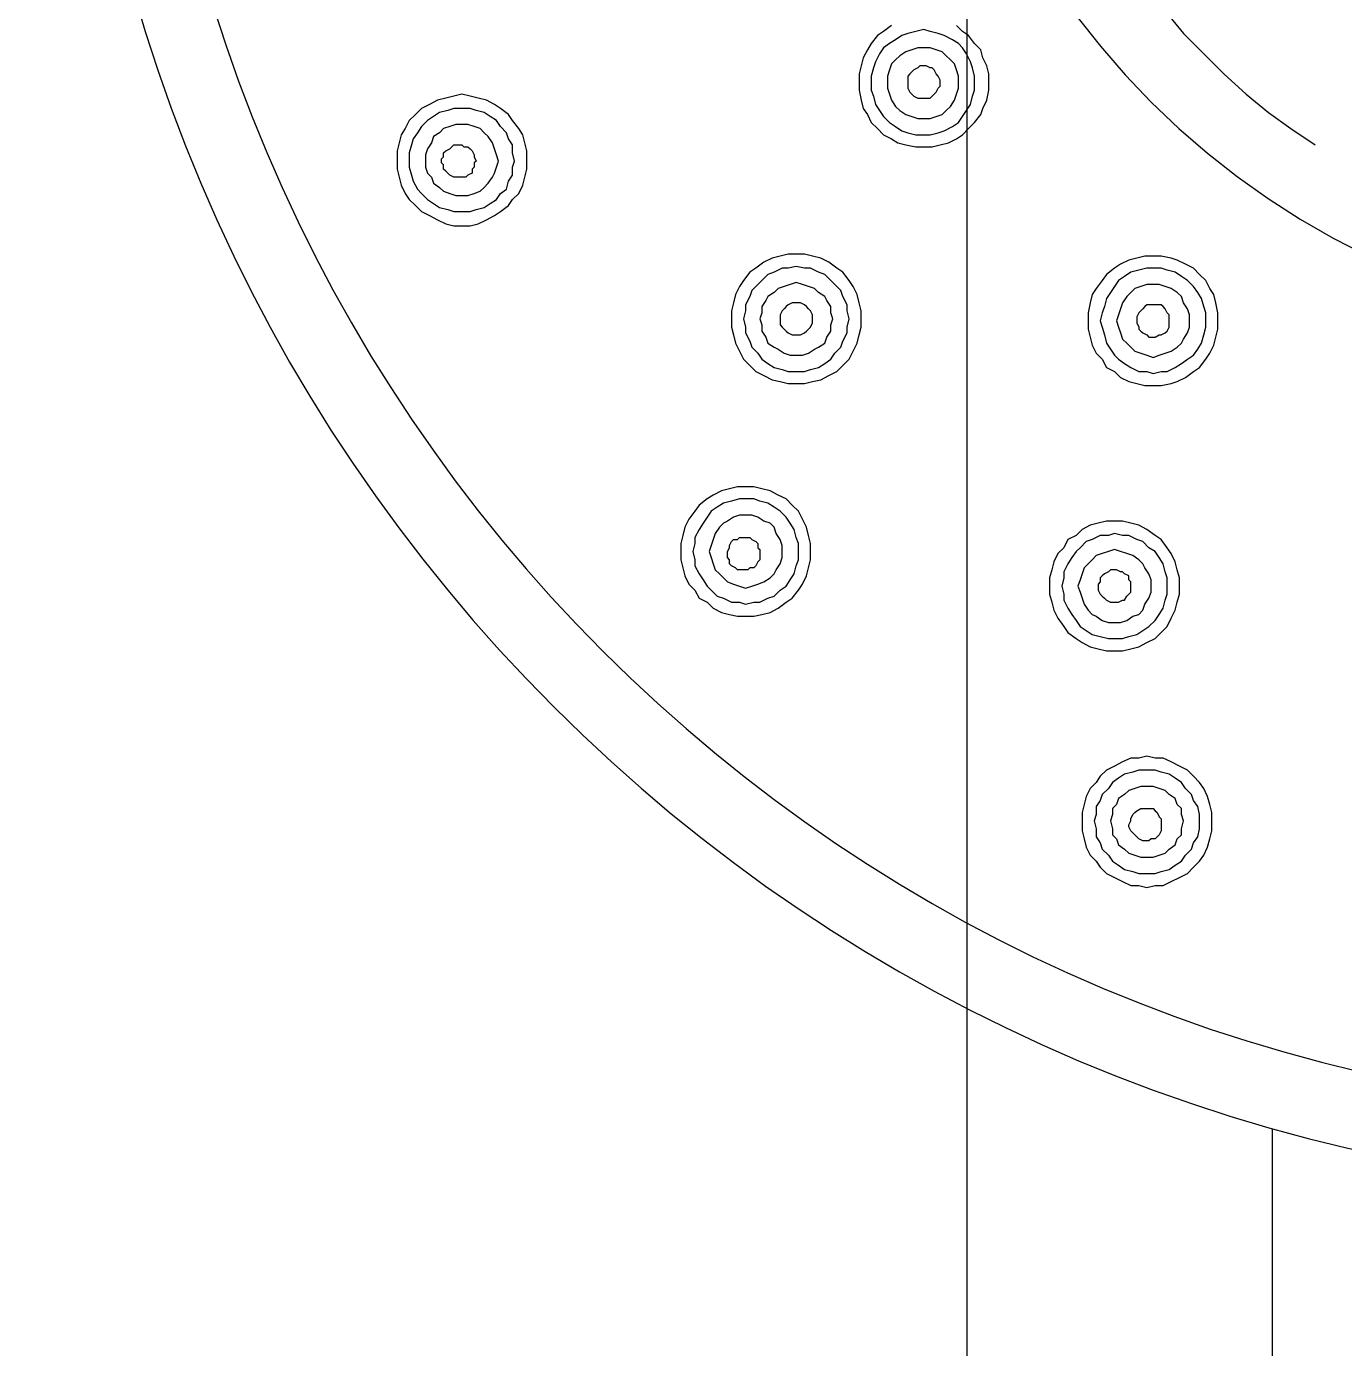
# Model space of a CAD drawing. Extents: x 468514 to 728049, y -74127 to 69080.
# Drawn here: x 614867.55 to 614902.35, y -36143.14 to -36108.23 of the extents above; entities that cross this region are included whole.
import ezdxf

# ---------------------------------------------------------------- set-up
doc = ezdxf.new("R2010")
doc.units = 0
doc.header["$LTSCALE"] = 500
doc.header["$MEASUREMENT"] = 0
doc.linetypes.add('HIDDEN2', pattern=[0.1875, 0.125, -0.0625])
for name, color, linetype in [('E 立面填充', 250, 'Continuous'), ('E 立面标注尺寸', 9, 'Continuous'), ('L-立面家具、洁具', 153, 'Continuous')]:
    doc.layers.add(name, color=color, linetype=linetype)
doc.styles.add('PDC DIM', font='PMingLiU-ExtB.ttf', dxfattribs={"width": 0.85})
doc.dimstyles.new('PDC-A2', dxfattribs={"dimscale": 0, "dimtxt": 2.5, "dimasz": 1, "dimexe": 1, "dimexo": 1, "dimgap": 0.7, "dimtad": 1, "dimdec": 0, "dimtxsty": 'PDC DIM', "dimblk": 'ARCHTICK', "dimcen": 1, "dimdle": 1, "dimclrd": 8, "dimclre": 8, "dimclrt": 9, "dimadec": 0, "dimazin": 0, "dimtfac": 1, "dimtdec": 0, "dimtix": 1, "dimtmove": 2, "dimatfit": 3, "dimldrblk": 'PDC A2 T R', "dimfxl": 10, "dimfxlon": 1, "dimarcsym": 0})

# ---------------------------------------------------------------- blocks, each defined once
blk = doc.blocks.new('A$C2F8A30B2')
at = {"linetype": 'HIDDEN2', "lineweight": -2, "ltscale": 20}
for p, q in [((100.059, 816.455), (99.577, 815.868)), ((105.411, 815.918), (105.571, 816.081)), ((107.283, 816.081), (107.498, 815.918)), ((99.577, 815.868), (99.04, 815.331)), ((105.091, 815.6), (105.249, 815.815)), ((105.249, 815.815), (105.411, 815.918)), ((105.516, 815.6), (105.678, 815.703)), ((105.678, 815.703), (105.893, 815.815)), ((105.893, 815.815), (106.051, 815.868)), ((106.051, 815.868), (106.266, 815.918)), ((106.266, 815.918), (106.428, 815.973)), ((106.428, 815.973), (106.643, 815.918)), ((106.643, 815.918), (106.858, 815.868)), ((106.858, 815.868), (107.016, 815.815)), ((107.016, 815.815), (107.176, 815.703)), ((107.176, 815.703), (107.336, 815.6)), ((107.498, 815.918), (107.656, 815.815)), ((107.656, 815.815), (107.818, 815.6)), ((99.04, 815.331), (98.507, 814.8)), ((104.876, 815.226), (104.928, 815.438)), ((104.928, 815.438), (105.091, 815.6)), ((105.196, 815.118), (105.303, 815.331)), ((105.303, 815.331), (105.411, 815.493)), ((105.411, 815.493), (105.516, 815.6)), ((105.841, 815.28), (105.944, 815.386)), ((105.944, 815.386), (106.108, 815.438)), ((106.108, 815.438), (106.266, 815.493)), ((106.266, 815.493), (106.428, 815.493)), ((106.428, 815.493), (106.588, 815.493)), ((106.588, 815.493), (106.746, 815.438)), ((106.746, 815.438), (106.906, 815.386)), ((106.906, 815.386), (107.068, 815.28)), ((107.336, 815.6), (107.498, 815.493)), ((107.498, 815.493), (107.605, 815.331)), ((107.605, 815.331), (107.711, 815.118)), ((107.818, 815.6), (107.923, 815.438)), ((107.923, 815.438), (108.033, 815.226)), ((104.714, 814.8), (104.768, 815.013)), ((104.768, 815.013), (104.876, 815.226)), ((105.091, 814.743), (105.143, 814.958)), ((105.143, 814.958), (105.196, 815.118)), ((105.571, 814.905), (105.626, 815.065)), ((105.626, 815.065), (105.731, 815.173)), ((105.731, 815.173), (105.841, 815.28)), ((106.158, 814.905), (106.213, 814.958)), ((106.213, 814.958), (106.266, 814.958)), ((106.266, 814.958), (106.373, 815.013)), ((106.373, 815.013), (106.428, 815.013)), ((106.428, 815.013), (106.533, 815.013)), ((106.533, 815.013), (106.588, 814.958)), ((106.588, 814.958), (106.693, 814.905)), ((107.068, 815.28), (107.176, 815.173)), ((107.176, 815.173), (107.283, 815.065)), ((107.283, 815.065), (107.336, 814.905)), ((107.711, 815.118), (107.765, 814.958)), ((107.765, 814.958), (107.818, 814.743)), ((108.033, 815.226), (108.086, 815.013)), ((108.086, 815.013), (108.138, 814.8)), ((98.507, 814.8), (97.917, 814.263)), ((104.714, 814.583), (104.714, 814.8)), ((105.091, 814.583), (105.091, 814.743)), ((105.516, 814.743), (105.571, 814.905)), ((105.516, 814.583), (105.516, 814.743)), ((105.998, 814.636), (106.051, 814.743)), ((105.998, 814.583), (105.998, 814.636)), ((106.051, 814.743), (106.108, 814.8)), ((106.108, 814.8), (106.158, 814.905)), ((106.693, 814.905), (106.746, 814.855)), ((106.746, 814.855), (106.803, 814.8)), ((106.803, 814.8), (106.858, 814.743)), ((106.858, 814.743), (106.858, 814.636)), ((106.858, 814.636), (106.858, 814.583)), ((107.336, 814.905), (107.393, 814.743)), ((107.393, 814.743), (107.393, 814.583)), ((107.818, 814.743), (107.818, 814.583)), ((108.138, 814.8), (108.138, 814.583)), ((97.917, 814.263), (97.327, 813.783)), ((104.714, 814.37), (104.714, 814.583)), ((104.714, 814.583), (104.714, 814.583)), ((104.768, 814.105), (104.714, 814.37)), ((105.091, 814.37), (105.091, 814.583)), ((105.091, 814.583), (105.091, 814.583)), ((105.143, 814.21), (105.091, 814.37)), ((105.516, 814.425), (105.516, 814.583)), ((105.516, 814.583), (105.516, 814.583)), ((105.571, 814.263), (105.516, 814.425)), ((105.626, 814.105), (105.571, 814.263)), ((105.998, 814.478), (105.998, 814.583)), ((106.051, 814.425), (105.998, 814.478)), ((106.108, 814.316), (106.051, 814.425)), ((106.158, 814.263), (106.108, 814.316)), ((106.213, 814.21), (106.158, 814.263)), ((106.746, 814.263), (106.693, 814.21)), ((106.803, 814.316), (106.746, 814.263)), ((106.858, 814.425), (106.803, 814.316)), ((106.858, 814.583), (106.858, 814.478)), ((106.858, 814.478), (106.858, 814.425)), ((107.336, 814.263), (107.283, 814.105)), ((107.393, 814.425), (107.336, 814.263)), ((107.393, 814.583), (107.393, 814.425)), ((107.818, 814.37), (107.765, 814.21)), ((107.818, 814.583), (107.818, 814.37)), ((108.138, 814.37), (108.086, 814.105)), ((108.138, 814.583), (108.138, 814.37)), ((118.414, 814.21), (118.629, 814.263)), ((118.629, 814.263), (118.844, 814.21)), ((104.876, 813.89), (104.768, 814.105)), ((105.196, 813.996), (105.143, 814.21)), ((105.303, 813.838), (105.196, 813.996)), ((105.731, 813.941), (105.626, 814.105)), ((105.841, 813.838), (105.731, 813.941)), ((106.266, 814.158), (106.213, 814.21)), ((106.373, 814.158), (106.266, 814.158)), ((106.428, 814.158), (106.373, 814.158)), ((106.533, 814.158), (106.428, 814.158)), ((106.588, 814.158), (106.533, 814.158)), ((106.693, 814.21), (106.588, 814.158)), ((107.176, 813.941), (107.068, 813.838)), ((107.283, 814.105), (107.176, 813.941)), ((107.711, 813.996), (107.605, 813.838)), ((107.765, 814.21), (107.711, 813.996)), ((108.086, 814.105), (108.033, 813.89)), ((117.61, 813.89), (117.772, 813.996)), ((117.772, 813.996), (117.984, 814.105)), ((117.984, 814.105), (118.199, 814.158)), ((118.199, 814.158), (118.414, 814.21)), ((118.844, 814.21), (119.057, 814.158)), ((119.057, 814.158), (119.271, 814.105)), ((119.271, 814.105), (119.484, 813.996)), ((119.484, 813.996), (119.699, 813.89)), ((97.327, 813.783), (96.74, 813.355)), ((104.928, 813.728), (104.876, 813.89)), ((105.091, 813.513), (104.928, 813.728)), ((105.411, 813.675), (105.303, 813.838)), ((105.516, 813.513), (105.411, 813.675)), ((105.944, 813.728), (105.841, 813.838)), ((106.108, 813.675), (105.944, 813.728)), ((106.266, 813.623), (106.108, 813.675)), ((106.428, 813.623), (106.266, 813.623)), ((106.588, 813.623), (106.428, 813.623)), ((106.746, 813.675), (106.588, 813.623)), ((106.906, 813.728), (106.746, 813.675)), ((107.068, 813.838), (106.906, 813.728)), ((107.498, 813.675), (107.336, 813.513)), ((107.605, 813.838), (107.498, 813.675)), ((107.923, 813.728), (107.818, 813.513)), ((108.033, 813.89), (107.923, 813.728)), ((117.129, 813.355), (117.292, 813.568)), ((117.292, 813.568), (117.399, 813.728)), ((117.399, 813.728), (117.61, 813.89)), ((117.61, 813.408), (117.719, 813.568)), ((117.719, 813.568), (117.879, 813.675)), ((117.879, 813.675), (118.039, 813.783)), ((118.039, 813.783), (118.256, 813.838)), ((118.256, 813.838), (118.414, 813.89)), ((118.414, 813.89), (118.629, 813.89)), ((118.629, 813.89), (118.844, 813.89)), ((118.844, 813.89), (119.002, 813.838)), ((119.002, 813.838), (119.217, 813.783)), ((119.217, 813.783), (119.379, 813.675)), ((119.379, 813.675), (119.537, 813.568)), ((119.537, 813.568), (119.699, 813.408)), ((119.699, 813.89), (119.859, 813.728)), ((119.859, 813.728), (120.019, 813.568)), ((120.019, 813.568), (120.129, 813.355)), ((96.74, 813.355), (96.097, 812.926)), ((105.249, 813.355), (105.091, 813.513)), ((105.411, 813.193), (105.249, 813.355)), ((105.678, 813.408), (105.516, 813.513)), ((105.893, 813.301), (105.678, 813.408)), ((106.051, 813.248), (105.893, 813.301)), ((106.266, 813.193), (106.051, 813.248)), ((106.858, 813.248), (106.643, 813.193)), ((107.016, 813.301), (106.858, 813.248)), ((107.176, 813.408), (107.016, 813.301)), ((107.336, 813.513), (107.176, 813.408)), ((107.656, 813.355), (107.498, 813.193)), ((107.818, 813.513), (107.656, 813.355)), ((117.022, 813.193), (117.129, 813.355)), ((117.399, 813.088), (117.452, 813.248)), ((117.452, 813.248), (117.61, 813.408)), ((117.934, 813.145), (118.039, 813.248)), ((118.039, 813.248), (118.149, 813.355)), ((118.149, 813.355), (118.307, 813.408)), ((118.307, 813.408), (118.469, 813.465)), ((118.469, 813.465), (118.629, 813.465)), ((118.629, 813.465), (118.789, 813.465)), ((118.789, 813.465), (118.949, 813.408)), ((118.949, 813.408), (119.111, 813.355)), ((119.111, 813.355), (119.217, 813.248)), ((119.217, 813.248), (119.379, 813.145)), ((119.699, 813.408), (119.806, 813.248)), ((119.806, 813.248), (119.914, 813.088)), ((120.129, 813.355), (120.234, 813.193)), ((105.571, 813.088), (105.411, 813.193)), ((105.784, 812.98), (105.571, 813.088)), ((105.998, 812.926), (105.784, 812.98)), ((106.213, 812.875), (105.998, 812.926)), ((106.428, 812.875), (106.213, 812.875)), ((106.428, 813.193), (106.266, 813.193)), ((106.643, 813.193), (106.428, 813.193)), ((106.643, 812.875), (106.428, 812.875)), ((106.906, 812.926), (106.643, 812.875)), ((107.121, 812.98), (106.906, 812.926)), ((107.283, 813.088), (107.121, 812.98)), ((107.498, 813.193), (107.283, 813.088)), ((116.917, 812.768), (116.969, 812.98)), ((116.969, 812.98), (117.022, 813.193)), ((117.292, 812.926), (117.399, 813.088)), ((117.292, 812.715), (117.292, 812.926)), ((117.772, 812.818), (117.824, 812.98)), ((117.824, 812.98), (117.934, 813.145)), ((118.469, 812.875), (118.414, 812.818)), ((118.574, 812.875), (118.469, 812.875)), ((118.629, 812.926), (118.574, 812.875)), ((118.734, 812.926), (118.629, 812.926)), ((118.844, 812.926), (118.734, 812.926)), ((118.896, 812.875), (118.844, 812.926)), ((118.949, 812.818), (118.896, 812.875)), ((119.379, 813.145), (119.431, 812.98)), ((119.431, 812.98), (119.537, 812.818)), ((119.914, 813.088), (119.964, 812.926)), ((119.964, 812.926), (120.019, 812.715)), ((120.234, 813.193), (120.289, 812.98)), ((120.289, 812.98), (120.341, 812.768)), ((116.917, 812.5), (116.917, 812.768)), ((117.237, 812.5), (117.292, 812.715)), ((117.667, 812.5), (117.719, 812.66)), ((117.719, 812.66), (117.772, 812.818)), ((118.307, 812.606), (118.256, 812.5)), ((118.362, 812.768), (118.307, 812.66)), ((118.307, 812.66), (118.307, 812.606)), ((118.414, 812.818), (118.362, 812.768)), ((119.057, 812.768), (118.949, 812.818)), ((119.111, 812.715), (119.057, 812.768)), ((119.111, 812.606), (119.111, 812.715)), ((119.164, 812.553), (119.111, 812.606)), ((119.164, 812.448), (119.164, 812.553)), ((119.537, 812.818), (119.592, 812.66)), ((119.592, 812.66), (119.592, 812.5)), ((120.019, 812.715), (120.019, 812.5)), ((120.341, 812.768), (120.341, 812.5)), ((116.917, 812.285), (116.917, 812.5)), ((116.917, 812.5), (116.917, 812.5)), ((116.969, 812.073), (116.917, 812.285)), ((117.292, 812.338), (117.237, 812.5)), ((117.237, 812.5), (117.237, 812.5)), ((117.292, 812.125), (117.292, 812.338)), ((117.719, 812.338), (117.667, 812.5)), ((117.667, 812.5), (117.667, 812.5)), ((117.772, 812.18), (117.719, 812.338)), ((117.824, 812.073), (117.772, 812.18)), ((118.256, 812.5), (118.307, 812.448)), ((118.307, 812.448), (118.307, 812.338)), ((118.307, 812.338), (118.362, 812.285)), ((118.362, 812.285), (118.362, 812.18)), ((118.362, 812.18), (118.469, 812.125)), ((118.949, 812.125), (119.002, 812.18)), ((119.002, 812.18), (119.057, 812.231)), ((119.057, 812.231), (119.111, 812.285)), ((119.111, 812.395), (119.164, 812.448)), ((119.111, 812.285), (119.111, 812.395)), ((119.537, 812.18), (119.431, 812.073)), ((119.592, 812.338), (119.537, 812.18)), ((119.592, 812.5), (119.592, 812.338)), ((120.019, 812.338), (119.964, 812.125)), ((120.019, 812.5), (120.019, 812.338)), ((120.341, 812.285), (120.289, 812.073)), ((120.341, 812.5), (120.341, 812.285)), ((117.022, 811.858), (116.969, 812.073)), ((117.129, 811.643), (117.022, 811.858)), ((117.399, 811.965), (117.292, 812.125)), ((117.452, 811.755), (117.399, 811.965)), ((117.934, 811.913), (117.824, 812.073)), ((118.039, 811.803), (117.934, 811.913)), ((118.469, 812.125), (118.522, 812.073)), ((118.522, 812.073), (118.574, 812.073)), ((118.574, 812.073), (118.684, 812.073)), ((118.684, 812.073), (118.789, 812.073)), ((118.789, 812.073), (118.844, 812.073)), ((118.844, 812.073), (118.949, 812.125)), ((119.379, 811.913), (119.217, 811.803)), ((119.431, 812.073), (119.379, 811.913)), ((119.914, 811.965), (119.806, 811.755)), ((119.964, 812.125), (119.914, 811.965)), ((120.234, 811.858), (120.129, 811.643)), ((120.289, 812.073), (120.234, 811.858)), ((117.292, 811.485), (117.129, 811.643)), ((117.399, 811.325), (117.292, 811.485)), ((117.61, 811.643), (117.452, 811.755)), ((117.719, 811.485), (117.61, 811.643)), ((117.879, 811.378), (117.719, 811.485)), ((118.149, 811.7), (118.039, 811.803)), ((118.307, 811.643), (118.149, 811.7)), ((118.469, 811.59), (118.307, 811.643)), ((118.629, 811.59), (118.469, 811.59)), ((118.789, 811.59), (118.629, 811.59)), ((118.949, 811.643), (118.789, 811.59)), ((119.111, 811.7), (118.949, 811.643)), ((119.217, 811.803), (119.111, 811.7)), ((119.537, 811.485), (119.379, 811.378)), ((119.699, 811.643), (119.537, 811.485)), ((119.806, 811.755), (119.699, 811.643)), ((120.019, 811.485), (119.859, 811.325)), ((120.129, 811.643), (120.019, 811.485)), ((117.61, 811.163), (117.399, 811.325)), ((117.772, 811.058), (117.61, 811.163)), ((118.039, 811.27), (117.879, 811.378)), ((118.256, 811.216), (118.039, 811.27)), ((118.414, 811.163), (118.256, 811.216)), ((118.629, 811.163), (118.414, 811.163)), ((118.844, 811.163), (118.629, 811.163)), ((119.002, 811.216), (118.844, 811.163)), ((119.217, 811.27), (119.002, 811.216)), ((119.379, 811.378), (119.217, 811.27)), ((119.699, 811.163), (119.484, 811.058)), ((119.859, 811.325), (119.699, 811.163)), ((117.984, 810.948), (117.772, 811.058)), ((118.199, 810.843), (117.984, 810.948)), ((118.414, 810.79), (118.199, 810.843)), ((118.629, 810.79), (118.414, 810.79)), ((118.844, 810.79), (118.629, 810.79)), ((119.057, 810.843), (118.844, 810.79)), ((119.271, 810.948), (119.057, 810.843)), ((119.484, 811.058), (119.271, 810.948)), ((99.311, 809.668), (99.524, 809.775)), ((99.524, 809.775), (99.739, 809.878)), ((99.739, 809.878), (99.899, 809.933)), ((99.899, 809.933), (100.164, 809.988)), ((100.164, 809.988), (100.379, 809.988)), ((100.379, 809.988), (100.594, 809.988)), ((100.594, 809.988), (100.809, 809.933)), ((100.809, 809.933), (101.022, 809.878)), ((101.022, 809.878), (101.236, 809.775)), ((101.236, 809.775), (101.396, 809.668)), ((108.73, 809.668), (108.941, 809.826)), ((108.941, 809.826), (109.155, 809.933)), ((109.155, 809.933), (109.37, 809.988)), ((109.37, 809.988), (109.585, 810.043)), ((109.585, 810.043), (109.8, 810.043)), ((109.8, 810.043), (110.013, 810.043)), ((110.013, 810.043), (110.228, 809.988)), ((110.228, 809.988), (110.44, 809.933)), ((110.44, 809.933), (110.655, 809.826)), ((110.655, 809.826), (110.868, 809.668)), ((98.985, 809.348), (99.149, 809.505)), ((99.149, 809.505), (99.311, 809.668)), ((99.469, 809.348), (99.629, 809.453)), ((99.629, 809.453), (99.792, 809.56)), ((99.792, 809.56), (100.002, 809.615)), ((100.002, 809.615), (100.164, 809.668)), ((100.164, 809.668), (100.379, 809.668)), ((100.379, 809.668), (100.539, 809.668)), ((100.539, 809.668), (100.754, 809.615)), ((100.754, 809.615), (100.967, 809.56)), ((100.967, 809.56), (101.129, 809.453)), ((101.129, 809.453), (101.289, 809.348)), ((101.396, 809.668), (101.611, 809.505)), ((101.611, 809.505), (101.719, 809.348)), ((108.406, 809.348), (108.568, 809.56)), ((108.568, 809.56), (108.73, 809.668)), ((108.888, 809.348), (109.05, 809.505)), ((109.05, 809.505), (109.21, 809.56)), ((109.21, 809.56), (109.423, 809.668)), ((109.423, 809.668), (109.585, 809.668)), ((109.585, 809.668), (109.8, 809.718)), ((109.8, 809.718), (110.013, 809.668)), ((110.013, 809.668), (110.175, 809.668)), ((110.175, 809.668), (110.388, 809.56)), ((110.388, 809.56), (110.548, 809.505)), ((110.548, 809.505), (110.708, 809.348)), ((110.868, 809.668), (111.028, 809.56)), ((111.028, 809.56), (111.19, 809.348)), ((98.774, 808.973), (98.882, 809.131)), ((98.882, 809.131), (98.985, 809.348)), ((99.097, 808.865), (99.2, 809.027)), ((99.2, 809.027), (99.311, 809.185)), ((99.311, 809.185), (99.469, 809.348)), ((99.629, 808.918), (99.739, 809.027)), ((99.739, 809.027), (99.899, 809.131)), ((99.899, 809.131), (100.059, 809.185)), ((100.059, 809.185), (100.217, 809.238)), ((100.217, 809.238), (100.379, 809.238)), ((100.379, 809.238), (100.539, 809.238)), ((100.539, 809.238), (100.699, 809.185)), ((100.699, 809.185), (100.864, 809.131)), ((100.864, 809.131), (100.967, 809.027)), ((100.967, 809.027), (101.074, 808.918)), ((101.289, 809.348), (101.396, 809.185)), ((101.396, 809.185), (101.504, 809.027)), ((101.504, 809.027), (101.611, 808.865)), ((101.719, 809.348), (101.877, 809.131)), ((101.877, 809.131), (101.986, 808.973)), ((108.191, 808.973), (108.3, 809.185)), ((108.3, 809.185), (108.406, 809.348)), ((108.568, 808.918), (108.621, 809.08)), ((108.621, 809.08), (108.783, 809.238)), ((108.783, 809.238), (108.888, 809.348)), ((109.05, 808.918), (109.21, 809.027)), ((109.21, 809.027), (109.316, 809.131)), ((109.316, 809.131), (109.478, 809.185)), ((109.478, 809.185), (109.638, 809.238)), ((109.638, 809.238), (109.8, 809.295)), ((109.8, 809.295), (109.96, 809.238)), ((109.96, 809.238), (110.118, 809.185)), ((110.118, 809.185), (110.278, 809.131)), ((110.278, 809.131), (110.388, 809.027)), ((110.388, 809.027), (110.548, 808.918)), ((110.708, 809.348), (110.813, 809.238)), ((110.813, 809.238), (110.977, 809.08)), ((110.977, 809.08), (111.028, 808.918)), ((111.19, 809.348), (111.295, 809.185)), ((111.295, 809.185), (111.403, 808.973)), ((98.667, 808.49), (98.722, 808.758)), ((98.722, 808.758), (98.774, 808.973)), ((99.04, 808.655), (99.097, 808.865)), ((99.469, 808.6), (99.577, 808.758)), ((99.577, 808.758), (99.629, 808.918)), ((100.114, 808.655), (100.164, 808.703)), ((100.164, 808.703), (100.274, 808.703)), ((100.274, 808.703), (100.327, 808.703)), ((100.327, 808.703), (100.432, 808.703)), ((100.432, 808.703), (100.539, 808.703)), ((100.539, 808.703), (100.594, 808.655)), ((101.074, 808.918), (101.182, 808.758)), ((101.182, 808.758), (101.236, 808.6)), ((101.611, 808.865), (101.664, 808.655)), ((101.986, 808.973), (102.039, 808.758)), ((102.039, 808.758), (102.091, 808.49)), ((108.086, 808.545), (108.138, 808.758)), ((108.138, 808.758), (108.191, 808.973)), ((108.46, 808.703), (108.568, 808.918)), ((108.46, 808.545), (108.46, 808.703)), ((108.888, 808.655), (108.995, 808.813)), ((108.995, 808.813), (109.05, 808.918)), ((109.53, 808.655), (109.585, 808.703)), ((109.585, 808.703), (109.69, 808.758)), ((109.69, 808.758), (109.745, 808.758)), ((109.745, 808.758), (109.853, 808.758)), ((109.853, 808.758), (109.905, 808.758)), ((109.905, 808.758), (110.013, 808.703)), ((110.013, 808.703), (110.063, 808.655)), ((110.548, 808.918), (110.603, 808.813)), ((110.603, 808.813), (110.708, 808.655)), ((111.028, 808.918), (111.14, 808.703)), ((111.14, 808.703), (111.14, 808.545)), ((111.403, 808.973), (111.458, 808.758)), ((111.458, 808.758), (111.51, 808.545)), ((98.667, 808.278), (98.667, 808.49)), ((98.985, 808.49), (99.04, 808.655)), ((98.985, 808.278), (98.985, 808.49)), ((99.414, 808.44), (99.469, 808.6)), ((99.414, 808.278), (99.414, 808.44)), ((99.949, 808.44), (100.002, 808.49)), ((99.949, 808.332), (99.949, 808.44)), ((99.949, 808.278), (99.949, 808.332)), ((100.002, 808.49), (100.059, 808.6)), ((100.059, 808.6), (100.114, 808.655)), ((100.594, 808.655), (100.647, 808.6)), ((100.647, 808.6), (100.699, 808.545)), ((100.699, 808.545), (100.754, 808.49)), ((100.754, 808.49), (100.809, 808.383)), ((100.809, 808.383), (100.809, 808.332)), ((100.809, 808.332), (100.809, 808.225)), ((101.236, 808.6), (101.289, 808.44)), ((101.289, 808.44), (101.344, 808.278)), ((101.664, 808.655), (101.719, 808.49)), ((101.719, 808.49), (101.771, 808.278)), ((102.091, 808.49), (102.091, 808.278)), ((108.086, 808.332), (108.086, 808.545)), ((108.086, 808.115), (108.086, 808.332)), ((108.086, 808.332), (108.086, 808.332)), ((108.406, 808.332), (108.46, 808.545)), ((108.46, 808.115), (108.406, 808.332)), ((108.406, 808.332), (108.406, 808.332)), ((108.835, 808.332), (108.888, 808.49)), ((108.888, 808.17), (108.835, 808.332)), ((108.835, 808.332), (108.835, 808.332)), ((108.888, 808.49), (108.888, 808.655)), ((109.37, 808.44), (109.423, 808.545)), ((109.37, 808.383), (109.37, 808.44)), ((109.37, 808.278), (109.37, 808.383)), ((109.423, 808.545), (109.478, 808.6)), ((109.478, 808.6), (109.53, 808.655)), ((110.063, 808.655), (110.118, 808.6)), ((110.118, 808.6), (110.175, 808.545)), ((110.175, 808.545), (110.228, 808.44)), ((110.228, 808.44), (110.228, 808.383)), ((110.228, 808.383), (110.228, 808.278)), ((110.708, 808.655), (110.708, 808.49)), ((110.708, 808.49), (110.763, 808.332)), ((110.763, 808.332), (110.708, 808.17)), ((111.14, 808.545), (111.19, 808.332)), ((111.19, 808.332), (111.14, 808.115)), ((111.51, 808.545), (111.51, 808.332)), ((111.51, 808.332), (111.51, 808.115)), ((98.667, 808.063), (98.667, 808.278)), ((98.667, 808.278), (98.667, 808.278)), ((98.722, 807.85), (98.667, 808.063)), ((98.985, 808.115), (98.985, 808.278)), ((98.985, 808.278), (98.985, 808.278)), ((99.04, 807.905), (98.985, 808.115)), ((99.414, 808.115), (99.414, 808.278)), ((99.414, 808.278), (99.414, 808.278)), ((99.469, 807.958), (99.414, 808.115)), ((99.949, 808.17), (99.949, 808.278)), ((99.949, 808.115), (99.949, 808.17)), ((100.002, 808.01), (99.949, 808.115)), ((100.059, 807.958), (100.002, 808.01)), ((100.699, 808.01), (100.647, 807.958)), ((100.754, 808.063), (100.699, 808.01)), ((100.809, 808.225), (100.754, 808.115)), ((100.754, 808.115), (100.754, 808.063)), ((101.289, 808.115), (101.236, 807.958)), ((101.344, 808.278), (101.289, 808.115)), ((101.719, 808.115), (101.664, 807.905)), ((101.771, 808.278), (101.719, 808.115)), ((102.091, 808.063), (102.039, 807.85)), ((102.091, 808.278), (102.091, 808.063)), ((108.138, 807.905), (108.086, 808.115)), ((108.46, 807.958), (108.46, 808.115)), ((108.888, 808.01), (108.888, 808.17)), ((108.995, 807.85), (108.888, 808.01)), ((109.37, 808.225), (109.37, 808.278)), ((109.423, 808.115), (109.37, 808.225)), ((109.478, 808.063), (109.423, 808.115)), ((109.53, 808.01), (109.478, 808.063)), ((109.585, 807.958), (109.53, 808.01)), ((110.063, 808.01), (110.013, 807.958)), ((110.118, 808.063), (110.063, 808.01)), ((110.175, 808.115), (110.118, 808.063)), ((110.228, 808.17), (110.175, 808.115)), ((110.228, 808.278), (110.228, 808.17)), ((110.708, 808.01), (110.603, 807.85)), ((110.708, 808.17), (110.708, 808.01)), ((111.14, 808.115), (111.14, 807.958)), ((111.51, 808.115), (111.458, 807.905)), ((98.774, 807.64), (98.722, 807.85)), ((98.882, 807.423), (98.774, 807.64)), ((99.097, 807.69), (99.04, 807.905)), ((99.2, 807.528), (99.097, 807.69)), ((99.577, 807.795), (99.469, 807.958)), ((99.629, 807.69), (99.577, 807.795)), ((99.739, 807.583), (99.629, 807.69)), ((100.164, 807.905), (100.059, 807.958)), ((100.217, 807.905), (100.164, 807.905)), ((100.327, 807.85), (100.217, 807.905)), ((100.379, 807.85), (100.327, 807.85)), ((100.489, 807.85), (100.379, 807.85)), ((100.539, 807.905), (100.489, 807.85)), ((100.647, 807.958), (100.539, 807.905)), ((101.074, 807.69), (100.967, 807.583)), ((101.182, 807.795), (101.074, 807.69)), ((101.236, 807.958), (101.182, 807.795)), ((101.611, 807.69), (101.504, 807.528)), ((101.664, 807.905), (101.611, 807.69)), ((101.986, 807.64), (101.877, 807.423)), ((102.039, 807.85), (101.986, 807.64)), ((108.191, 807.69), (108.138, 807.905)), ((108.3, 807.475), (108.191, 807.69)), ((108.568, 807.743), (108.46, 807.958)), ((108.621, 807.583), (108.568, 807.743)), ((109.05, 807.69), (108.995, 807.85)), ((109.21, 807.583), (109.05, 807.69)), ((109.69, 807.905), (109.585, 807.958)), ((109.745, 807.905), (109.69, 807.905)), ((109.853, 807.905), (109.745, 807.905)), ((109.905, 807.905), (109.853, 807.905)), ((110.013, 807.958), (109.905, 807.905)), ((110.548, 807.69), (110.388, 807.583)), ((110.603, 807.85), (110.548, 807.69)), ((111.028, 807.743), (110.977, 807.583)), ((111.14, 807.958), (111.028, 807.743)), ((111.403, 807.69), (111.295, 807.475)), ((111.458, 807.905), (111.403, 807.69)), ((98.985, 807.265), (98.882, 807.423)), ((99.311, 807.37), (99.2, 807.528)), ((99.469, 807.265), (99.311, 807.37)), ((99.899, 807.475), (99.739, 807.583)), ((100.059, 807.423), (99.899, 807.475)), ((100.217, 807.37), (100.059, 807.423)), ((100.379, 807.313), (100.217, 807.37)), ((100.539, 807.37), (100.379, 807.313)), ((100.699, 807.423), (100.539, 807.37)), ((100.864, 807.475), (100.699, 807.423)), ((100.967, 807.583), (100.864, 807.475)), ((101.396, 807.37), (101.289, 807.265)), ((101.504, 807.528), (101.396, 807.37)), ((101.877, 807.423), (101.719, 807.265)), ((108.406, 807.265), (108.3, 807.475)), ((108.783, 807.423), (108.621, 807.583)), ((108.888, 807.265), (108.783, 807.423)), ((109.316, 807.528), (109.21, 807.583)), ((109.478, 807.423), (109.316, 807.528)), ((109.638, 807.37), (109.478, 807.423)), ((109.8, 807.37), (109.638, 807.37)), ((109.96, 807.37), (109.8, 807.37)), ((110.118, 807.423), (109.96, 807.37)), ((110.278, 807.528), (110.118, 807.423)), ((110.388, 807.583), (110.278, 807.528)), ((110.813, 807.423), (110.708, 807.265)), ((110.977, 807.583), (110.813, 807.423)), ((111.295, 807.475), (111.19, 807.265)), ((99.149, 807.048), (98.985, 807.265)), ((99.311, 806.942), (99.149, 807.048)), ((99.524, 806.778), (99.311, 806.942)), ((99.629, 807.155), (99.469, 807.265)), ((99.792, 807.048), (99.629, 807.155)), ((100.002, 806.942), (99.792, 807.048)), ((100.164, 806.942), (100.002, 806.942)), ((100.379, 806.89), (100.164, 806.942)), ((100.539, 806.942), (100.379, 806.89)), ((100.754, 806.942), (100.539, 806.942)), ((100.967, 807.048), (100.754, 806.942)), ((101.129, 807.155), (100.967, 807.048)), ((101.289, 807.265), (101.129, 807.155)), ((101.396, 806.942), (101.236, 806.778)), ((101.611, 807.048), (101.396, 806.942)), ((101.719, 807.265), (101.611, 807.048)), ((108.568, 807.098), (108.406, 807.265)), ((108.73, 806.942), (108.568, 807.098)), ((108.941, 806.833), (108.73, 806.942)), ((109.05, 807.155), (108.888, 807.265)), ((109.21, 807.048), (109.05, 807.155)), ((109.423, 806.993), (109.21, 807.048)), ((109.585, 806.942), (109.423, 806.993)), ((109.8, 806.942), (109.585, 806.942)), ((110.013, 806.942), (109.8, 806.942)), ((110.175, 806.993), (110.013, 806.942)), ((110.388, 807.048), (110.175, 806.993)), ((110.548, 807.155), (110.388, 807.048)), ((110.708, 807.265), (110.548, 807.155)), ((110.868, 806.942), (110.655, 806.833)), ((111.028, 807.098), (110.868, 806.942)), ((111.19, 807.265), (111.028, 807.098)), ((99.739, 806.675), (99.524, 806.778)), ((99.899, 806.62), (99.739, 806.675)), ((100.164, 806.568), (99.899, 806.62)), ((100.809, 806.62), (100.594, 806.568)), ((101.022, 806.675), (100.809, 806.62)), ((101.236, 806.778), (101.022, 806.675)), ((109.155, 806.725), (108.941, 806.833)), ((109.37, 806.675), (109.155, 806.725)), ((109.585, 806.62), (109.37, 806.675)), ((109.8, 806.62), (109.585, 806.62)), ((110.013, 806.62), (109.8, 806.62)), ((110.228, 806.675), (110.013, 806.62)), ((110.44, 806.725), (110.228, 806.675)), ((110.655, 806.833), (110.44, 806.725)), ((100.379, 806.568), (100.164, 806.568)), ((100.594, 806.568), (100.379, 806.568)), ((110.278, 803.678), (110.493, 803.79)), ((110.493, 803.79), (110.708, 803.842)), ((110.708, 803.842), (110.923, 803.893)), ((110.923, 803.893), (111.14, 803.893)), ((111.14, 803.893), (111.352, 803.893)), ((111.352, 803.893), (111.563, 803.842)), ((111.563, 803.842), (111.778, 803.79)), ((111.778, 803.79), (111.993, 803.678)), ((109.905, 803.415), (110.063, 803.575)), ((110.063, 803.575), (110.278, 803.678)), ((110.388, 803.36), (110.548, 803.467)), ((110.548, 803.467), (110.763, 803.52)), ((110.763, 803.52), (110.923, 803.575)), ((110.923, 803.575), (111.14, 803.575)), ((111.14, 803.575), (111.295, 803.575)), ((111.295, 803.575), (111.51, 803.52)), ((111.51, 803.52), (111.725, 803.467)), ((111.725, 803.467), (111.885, 803.36)), ((111.993, 803.678), (112.153, 803.575)), ((112.153, 803.575), (112.367, 803.415)), ((109.638, 803.038), (109.745, 803.253)), ((109.745, 803.253), (109.905, 803.415)), ((109.96, 802.933), (110.063, 803.095)), ((110.063, 803.095), (110.228, 803.253)), ((110.228, 803.253), (110.388, 803.36)), ((110.655, 802.985), (110.813, 803.095)), ((110.813, 803.095), (110.977, 803.147)), ((110.977, 803.147), (111.14, 803.147)), ((111.14, 803.147), (111.295, 803.147)), ((111.295, 803.147), (111.458, 803.095)), ((111.458, 803.095), (111.618, 802.985)), ((111.885, 803.36), (112.045, 803.253)), ((112.045, 803.253), (112.153, 803.095)), ((112.153, 803.095), (112.26, 802.933)), ((112.367, 803.415), (112.475, 803.253)), ((112.475, 803.253), (112.635, 803.038)), ((100.327, 802.61), (100.539, 802.772)), ((100.539, 802.772), (100.754, 802.88)), ((100.754, 802.88), (100.967, 802.933)), ((100.967, 802.933), (101.182, 802.985)), ((101.182, 802.985), (101.396, 802.985)), ((101.396, 802.985), (101.611, 802.985)), ((101.611, 802.985), (101.824, 802.933)), ((101.824, 802.933), (102.039, 802.88)), ((102.039, 802.88), (102.254, 802.772)), ((102.254, 802.772), (102.412, 802.61)), ((109.478, 802.61), (109.53, 802.829)), ((109.53, 802.829), (109.638, 803.038)), ((109.8, 802.56), (109.853, 802.772)), ((109.853, 802.772), (109.96, 802.933)), ((110.333, 802.665), (110.388, 802.829)), ((110.388, 802.829), (110.493, 802.933)), ((110.493, 802.933), (110.655, 802.985)), ((111.618, 802.985), (111.725, 802.933)), ((111.725, 802.933), (111.83, 802.829)), ((111.83, 802.829), (111.938, 802.665)), ((112.26, 802.933), (112.367, 802.772)), ((112.367, 802.772), (112.475, 802.56)), ((112.635, 803.038), (112.742, 802.829)), ((112.742, 802.829), (112.795, 802.61)), ((100.002, 802.288), (100.164, 802.507)), ((100.164, 802.507), (100.327, 802.61)), ((100.489, 802.288), (100.647, 802.452)), ((100.647, 802.452), (100.809, 802.507)), ((100.809, 802.507), (101.022, 802.61)), ((101.022, 802.61), (101.182, 802.61)), ((101.182, 802.61), (101.396, 802.665)), ((101.396, 802.665), (101.557, 802.61)), ((101.557, 802.61), (101.771, 802.61)), ((101.771, 802.61), (101.986, 802.507)), ((101.986, 802.507), (102.146, 802.452)), ((102.146, 802.452), (102.306, 802.288)), ((102.412, 802.61), (102.626, 802.507)), ((102.626, 802.507), (102.736, 802.288)), ((109.423, 802.4), (109.478, 802.61)), ((109.423, 802.185), (109.423, 802.4)), ((109.745, 802.4), (109.8, 802.56)), ((109.745, 802.185), (109.745, 802.4)), ((110.175, 802.345), (110.228, 802.507)), ((110.228, 802.507), (110.333, 802.665)), ((110.868, 802.452), (110.813, 802.4)), ((110.813, 802.4), (110.813, 802.288)), ((110.977, 802.507), (110.868, 802.452)), ((111.028, 802.56), (110.977, 802.507)), ((111.08, 802.56), (111.028, 802.56)), ((111.19, 802.56), (111.08, 802.56)), ((111.295, 802.56), (111.19, 802.56)), ((111.352, 802.507), (111.295, 802.56)), ((111.458, 802.507), (111.352, 802.507)), ((111.51, 802.452), (111.458, 802.507)), ((111.563, 802.345), (111.51, 802.452)), ((111.938, 802.665), (111.993, 802.507)), ((111.993, 802.507), (112.045, 802.345)), ((112.475, 802.56), (112.475, 802.4)), ((112.475, 802.4), (112.527, 802.185)), ((112.795, 802.61), (112.848, 802.4)), ((112.848, 802.4), (112.848, 802.185)), ((99.792, 801.915), (99.899, 802.132)), ((99.899, 802.132), (100.002, 802.288)), ((100.217, 802.025), (100.327, 802.185)), ((100.327, 802.185), (100.489, 802.288)), ((100.754, 801.97), (100.914, 802.077)), ((100.914, 802.077), (101.074, 802.132)), ((101.074, 802.132), (101.236, 802.185)), ((101.236, 802.185), (101.396, 802.24)), ((101.396, 802.24), (101.557, 802.185)), ((101.557, 802.185), (101.719, 802.132)), ((101.719, 802.132), (101.877, 802.077)), ((101.877, 802.077), (101.986, 801.97)), ((102.306, 802.288), (102.412, 802.185)), ((102.412, 802.185), (102.521, 802.025)), ((102.736, 802.288), (102.896, 802.132)), ((102.896, 802.132), (103.001, 801.915)), ((109.423, 801.97), (109.423, 802.185)), ((109.423, 802.185), (109.423, 802.185)), ((109.745, 801.97), (109.745, 802.185)), ((109.745, 802.185), (109.745, 802.185)), ((110.175, 802.185), (110.175, 802.345)), ((110.175, 802.025), (110.175, 802.185)), ((110.175, 802.185), (110.175, 802.185)), ((110.813, 802.288), (110.763, 802.24)), ((110.763, 802.24), (110.763, 802.132)), ((110.763, 802.132), (110.763, 802.077)), ((110.763, 802.077), (110.763, 801.97)), ((111.563, 802.288), (111.563, 802.345)), ((111.618, 802.185), (111.563, 802.288)), ((111.618, 802.132), (111.618, 802.185)), ((111.618, 802.025), (111.618, 802.132)), ((112.045, 802.345), (112.1, 802.185)), ((112.1, 802.185), (112.045, 802.025)), ((112.527, 802.185), (112.475, 801.97)), ((112.848, 802.185), (112.848, 801.97)), ((99.684, 801.49), (99.739, 801.705)), ((99.739, 801.705), (99.792, 801.915)), ((100.059, 801.65), (100.114, 801.865)), ((100.114, 801.865), (100.217, 802.025)), ((100.489, 801.595), (100.594, 801.757)), ((100.594, 801.757), (100.647, 801.865)), ((100.647, 801.865), (100.754, 801.97)), ((101.236, 801.65), (101.344, 801.705)), ((101.344, 801.705), (101.396, 801.705)), ((101.396, 801.705), (101.504, 801.705)), ((101.504, 801.705), (101.557, 801.65)), ((101.986, 801.97), (102.091, 801.865)), ((102.091, 801.865), (102.199, 801.757)), ((102.199, 801.757), (102.254, 801.595)), ((102.521, 802.025), (102.626, 801.865)), ((102.626, 801.865), (102.736, 801.65)), ((103.001, 801.915), (103.056, 801.705)), ((103.056, 801.705), (103.109, 801.49)), ((109.478, 801.757), (109.423, 801.97)), ((109.53, 801.543), (109.478, 801.757)), ((109.8, 801.81), (109.745, 801.97)), ((109.853, 801.595), (109.8, 801.81)), ((110.228, 801.865), (110.175, 802.025)), ((110.333, 801.705), (110.228, 801.865)), ((110.388, 801.595), (110.333, 801.705)), ((110.763, 801.97), (110.813, 801.915)), ((110.813, 801.915), (110.868, 801.81)), ((110.868, 801.81), (110.923, 801.757)), ((110.923, 801.757), (111.028, 801.757)), ((111.028, 801.757), (111.08, 801.705)), ((111.08, 801.705), (111.19, 801.705)), ((111.19, 801.705), (111.243, 801.705)), ((111.243, 801.705), (111.352, 801.705)), ((111.352, 801.705), (111.403, 801.757)), ((111.403, 801.757), (111.51, 801.81)), ((111.51, 801.81), (111.563, 801.865)), ((111.563, 801.97), (111.618, 802.025)), ((111.563, 801.865), (111.563, 801.97)), ((111.938, 801.705), (111.83, 801.595)), ((111.993, 801.865), (111.938, 801.705)), ((112.045, 802.025), (111.993, 801.865)), ((112.475, 801.81), (112.367, 801.595)), ((112.475, 801.97), (112.475, 801.81)), ((112.795, 801.757), (112.742, 801.543)), ((112.848, 801.97), (112.795, 801.757)), ((99.684, 801.275), (99.684, 801.49)), ((100.002, 801.49), (100.059, 801.65)), ((100.002, 801.275), (100.002, 801.49)), ((100.432, 801.439), (100.489, 801.595)), ((100.432, 801.275), (100.432, 801.439)), ((100.967, 801.385), (101.022, 801.439)), ((100.967, 801.275), (100.967, 801.385)), ((101.022, 801.543), (101.129, 801.595)), ((101.022, 801.439), (101.022, 801.543)), ((101.129, 801.595), (101.182, 801.65)), ((101.182, 801.65), (101.236, 801.65)), ((101.557, 801.65), (101.664, 801.595)), ((101.664, 801.595), (101.719, 801.543)), ((101.719, 801.543), (101.771, 801.49)), ((101.771, 801.49), (101.771, 801.385)), ((101.771, 801.385), (101.824, 801.328)), ((102.254, 801.595), (102.306, 801.439)), ((102.306, 801.439), (102.361, 801.275)), ((102.736, 801.65), (102.736, 801.49)), ((102.736, 801.49), (102.786, 801.275)), ((103.109, 801.49), (103.109, 801.275)), ((109.638, 801.328), (109.53, 801.543)), ((109.96, 801.439), (109.853, 801.595)), ((110.063, 801.275), (109.96, 801.439)), ((110.493, 801.49), (110.388, 801.595)), ((110.655, 801.385), (110.493, 801.49)), ((110.813, 801.328), (110.655, 801.385)), ((111.618, 801.385), (111.458, 801.328)), ((111.725, 801.49), (111.618, 801.385)), ((111.83, 801.595), (111.725, 801.49)), ((112.26, 801.439), (112.153, 801.275)), ((112.367, 801.595), (112.26, 801.439)), ((112.742, 801.543), (112.635, 801.328)), ((99.684, 801.062), (99.684, 801.275)), ((99.684, 801.275), (99.684, 801.275)), ((99.739, 800.848), (99.684, 801.062)), ((100.002, 801.062), (100.002, 801.275)), ((100.002, 801.275), (100.002, 801.275)), ((100.059, 800.9), (100.002, 801.062)), ((100.432, 801.117), (100.432, 801.275)), ((100.432, 801.275), (100.432, 801.275)), ((100.489, 800.955), (100.432, 801.117)), ((100.967, 801.222), (100.967, 801.275)), ((100.967, 801.117), (100.967, 801.222)), ((101.022, 801.062), (100.967, 801.117)), ((101.074, 801.008), (101.022, 801.062)), ((101.129, 800.9), (101.074, 801.008)), ((101.719, 801.008), (101.664, 800.955)), ((101.771, 801.062), (101.719, 801.008)), ((101.824, 801.17), (101.771, 801.062)), ((101.824, 801.328), (101.824, 801.222)), ((101.824, 801.222), (101.824, 801.17)), ((102.306, 801.117), (102.254, 800.955)), ((102.361, 801.275), (102.306, 801.117)), ((102.786, 801.275), (102.736, 801.062)), ((102.736, 801.062), (102.736, 800.9)), ((103.109, 801.062), (103.056, 800.848)), ((103.109, 801.275), (103.109, 801.062)), ((109.745, 801.17), (109.638, 801.328)), ((109.905, 800.955), (109.745, 801.17)), ((110.228, 801.17), (110.063, 801.275)), ((110.388, 801.008), (110.228, 801.17)), ((110.548, 800.955), (110.388, 801.008)), ((110.977, 801.275), (110.813, 801.328)), ((111.14, 801.222), (110.977, 801.275)), ((111.295, 801.275), (111.14, 801.222)), ((111.458, 801.328), (111.295, 801.275)), ((111.885, 801.008), (111.725, 800.955)), ((112.045, 801.17), (111.885, 801.008)), ((112.153, 801.275), (112.045, 801.17)), ((112.475, 801.17), (112.367, 800.955)), ((112.635, 801.328), (112.475, 801.17)), ((99.792, 800.635), (99.739, 800.848)), ((100.114, 800.69), (100.059, 800.9)), ((100.217, 800.527), (100.114, 800.69)), ((100.594, 800.793), (100.489, 800.955)), ((100.647, 800.635), (100.594, 800.793)), ((101.182, 800.9), (101.129, 800.9)), ((101.289, 800.848), (101.182, 800.9)), ((101.344, 800.848), (101.289, 800.848)), ((101.449, 800.848), (101.344, 800.848)), ((101.504, 800.848), (101.449, 800.848)), ((101.611, 800.9), (101.504, 800.848)), ((101.664, 800.955), (101.611, 800.9)), ((102.199, 800.793), (102.091, 800.635)), ((102.254, 800.955), (102.199, 800.793)), ((102.626, 800.69), (102.521, 800.527)), ((102.736, 800.9), (102.626, 800.69)), ((103.056, 800.848), (103.001, 800.635)), ((110.063, 800.848), (109.905, 800.955)), ((110.278, 800.69), (110.063, 800.848)), ((110.493, 800.578), (110.278, 800.69)), ((110.763, 800.848), (110.548, 800.955)), ((110.923, 800.848), (110.763, 800.848)), ((111.14, 800.793), (110.923, 800.848)), ((111.295, 800.848), (111.14, 800.793)), ((111.51, 800.848), (111.295, 800.848)), ((111.725, 800.955), (111.51, 800.848)), ((111.993, 800.69), (111.778, 800.578)), ((112.153, 800.848), (111.993, 800.69)), ((112.367, 800.955), (112.153, 800.848)), ((99.899, 800.422), (99.792, 800.635)), ((100.002, 800.205), (99.899, 800.422)), ((100.327, 800.367), (100.217, 800.527)), ((100.489, 800.205), (100.327, 800.367)), ((100.754, 800.527), (100.647, 800.635)), ((100.914, 800.475), (100.754, 800.527)), ((101.074, 800.367), (100.914, 800.475)), ((101.236, 800.315), (101.074, 800.367)), ((101.396, 800.315), (101.236, 800.315)), ((101.557, 800.315), (101.396, 800.315)), ((101.719, 800.367), (101.557, 800.315)), ((101.877, 800.475), (101.719, 800.367)), ((101.986, 800.527), (101.877, 800.475)), ((102.091, 800.635), (101.986, 800.527)), ((102.412, 800.367), (102.306, 800.205)), ((102.521, 800.527), (102.412, 800.367)), ((102.896, 800.422), (102.736, 800.205)), ((103.001, 800.635), (102.896, 800.422)), ((110.708, 800.527), (110.493, 800.578)), ((110.923, 800.475), (110.708, 800.527)), ((111.14, 800.475), (110.923, 800.475)), ((111.352, 800.475), (111.14, 800.475)), ((111.563, 800.527), (111.352, 800.475)), ((111.778, 800.578), (111.563, 800.527)), ((100.164, 800.047), (100.002, 800.205)), ((100.327, 799.885), (100.164, 800.047)), ((100.647, 800.102), (100.489, 800.205)), ((100.809, 799.992), (100.647, 800.102)), ((101.022, 799.94), (100.809, 799.992)), ((101.986, 799.992), (101.771, 799.94)), ((102.146, 800.102), (101.986, 799.992)), ((102.306, 800.205), (102.146, 800.102)), ((102.626, 800.047), (102.412, 799.885)), ((102.736, 800.205), (102.626, 800.047)), ((100.539, 799.78), (100.327, 799.885)), ((100.754, 799.672), (100.539, 799.78)), ((100.967, 799.618), (100.754, 799.672)), ((101.182, 799.565), (100.967, 799.618)), ((101.182, 799.885), (101.022, 799.94)), ((101.396, 799.885), (101.182, 799.885)), ((101.557, 799.885), (101.396, 799.885)), ((101.771, 799.94), (101.557, 799.885)), ((101.824, 799.618), (101.611, 799.565)), ((102.039, 799.672), (101.824, 799.618)), ((102.254, 799.78), (102.039, 799.672)), ((102.412, 799.885), (102.254, 799.78)), ((101.396, 799.565), (101.182, 799.565)), ((101.611, 799.565), (101.396, 799.565)), ((99.469, 796.414), (99.684, 796.517)), ((99.684, 796.517), (99.899, 796.629)), ((99.899, 796.629), (100.114, 796.732)), ((100.114, 796.732), (100.327, 796.732)), ((100.327, 796.732), (100.539, 796.785)), ((100.539, 796.785), (100.754, 796.732)), ((100.754, 796.732), (100.967, 796.732)), ((100.967, 796.732), (101.182, 796.629)), ((101.182, 796.629), (101.396, 796.517)), ((101.396, 796.517), (101.611, 796.414)), ((99.149, 796.09), (99.311, 796.252)), ((99.311, 796.252), (99.469, 796.414)), ((99.629, 796.09), (99.792, 796.2)), ((99.792, 796.2), (99.949, 796.307)), ((99.949, 796.307), (100.164, 796.357)), ((100.164, 796.357), (100.327, 796.414)), ((100.327, 796.414), (100.539, 796.414)), ((100.539, 796.414), (100.754, 796.414)), ((100.754, 796.414), (100.914, 796.357)), ((100.914, 796.357), (101.129, 796.307)), ((101.129, 796.307), (101.289, 796.2)), ((101.289, 796.2), (101.449, 796.09)), ((101.611, 796.414), (101.771, 796.252)), ((101.771, 796.252), (101.877, 796.09)), ((98.937, 795.717), (99.04, 795.932)), ((99.04, 795.932), (99.149, 796.09)), ((99.311, 795.614), (99.364, 795.77)), ((99.364, 795.77), (99.524, 795.932)), ((99.524, 795.932), (99.629, 796.09)), ((99.792, 795.665), (99.949, 795.77)), ((99.949, 795.77), (100.059, 795.879)), ((100.059, 795.879), (100.217, 795.932)), ((100.217, 795.932), (100.379, 795.985)), ((100.379, 795.985), (100.539, 795.985)), ((100.539, 795.985), (100.699, 795.985)), ((100.699, 795.985), (100.864, 795.932)), ((100.864, 795.932), (101.022, 795.879)), ((101.022, 795.879), (101.129, 795.77)), ((101.129, 795.77), (101.289, 795.665)), ((101.449, 796.09), (101.557, 795.932)), ((101.557, 795.932), (101.719, 795.77)), ((101.719, 795.77), (101.771, 795.614)), ((101.877, 796.09), (102.039, 795.932)), ((102.039, 795.932), (102.146, 795.717)), ((98.827, 795.292), (98.882, 795.502)), ((98.882, 795.502), (98.937, 795.717)), ((99.149, 795.239), (99.2, 795.45)), ((99.2, 795.45), (99.311, 795.614)), ((99.629, 795.397), (99.739, 795.502)), ((99.739, 795.502), (99.792, 795.665)), ((101.289, 795.665), (101.344, 795.502)), ((101.344, 795.502), (101.449, 795.397)), ((101.771, 795.614), (101.877, 795.45)), ((101.877, 795.45), (101.877, 795.239)), ((102.146, 795.717), (102.199, 795.502)), ((102.199, 795.502), (102.254, 795.292)), ((98.827, 795.075), (98.827, 795.292)), ((98.827, 794.807), (98.827, 795.075)), ((98.827, 795.075), (98.827, 795.075)), ((99.149, 795.075), (99.149, 795.239)), ((99.149, 794.862), (99.149, 795.075)), ((99.149, 795.075), (99.149, 795.075)), ((99.577, 795.075), (99.629, 795.239)), ((99.629, 794.862), (99.577, 795.075)), ((99.577, 795.075), (99.577, 795.075)), ((99.629, 795.239), (99.629, 795.397)), ((100.217, 795.182), (100.164, 795.127)), ((100.164, 795.127), (100.164, 795.022)), ((100.274, 795.292), (100.217, 795.182)), ((100.327, 795.342), (100.274, 795.292)), ((100.379, 795.397), (100.327, 795.342)), ((100.489, 795.397), (100.379, 795.397)), ((100.539, 795.397), (100.489, 795.397)), ((100.647, 795.397), (100.539, 795.397)), ((100.699, 795.397), (100.647, 795.397)), ((100.809, 795.342), (100.699, 795.397)), ((100.864, 795.292), (100.809, 795.342)), ((100.914, 795.239), (100.864, 795.292)), ((100.967, 795.127), (100.914, 795.239)), ((100.967, 795.075), (100.967, 795.127)), ((101.022, 794.97), (100.967, 795.075)), ((101.449, 795.397), (101.449, 795.239)), ((101.449, 795.239), (101.504, 795.075)), ((101.504, 795.075), (101.449, 794.862)), ((101.877, 795.239), (101.931, 795.075)), ((101.931, 795.075), (101.877, 794.862)), ((102.254, 795.292), (102.254, 795.075)), ((102.254, 795.075), (102.254, 794.807)), ((98.882, 794.597), (98.827, 794.807)), ((99.2, 794.649), (99.149, 794.862)), ((99.629, 794.7), (99.629, 794.862)), ((100.164, 795.022), (100.164, 794.97)), ((100.164, 794.97), (100.164, 794.862)), ((100.164, 794.862), (100.164, 794.807)), ((100.164, 794.807), (100.217, 794.7)), ((100.864, 794.7), (100.914, 794.755)), ((100.914, 794.755), (100.967, 794.807)), ((100.967, 794.807), (101.022, 794.919)), ((101.022, 794.919), (101.022, 794.97)), ((101.449, 794.862), (101.449, 794.7)), ((101.877, 794.862), (101.877, 794.649)), ((102.254, 794.807), (102.199, 794.597)), ((98.937, 794.378), (98.882, 794.597)), ((99.04, 794.167), (98.937, 794.378)), ((99.311, 794.489), (99.2, 794.649)), ((99.364, 794.327), (99.311, 794.489)), ((99.739, 794.597), (99.629, 794.7)), ((99.792, 794.437), (99.739, 794.597)), ((99.949, 794.327), (99.792, 794.437)), ((100.217, 794.7), (100.274, 794.649)), ((100.274, 794.649), (100.327, 794.597)), ((100.327, 794.597), (100.432, 794.597)), ((100.432, 794.597), (100.489, 794.542)), ((100.489, 794.542), (100.594, 794.542)), ((100.594, 794.542), (100.647, 794.542)), ((100.647, 794.542), (100.754, 794.597)), ((100.754, 794.597), (100.809, 794.649)), ((100.809, 794.649), (100.864, 794.7)), ((101.289, 794.437), (101.129, 794.327)), ((101.344, 794.597), (101.289, 794.437)), ((101.449, 794.7), (101.344, 794.597)), ((101.771, 794.489), (101.719, 794.327)), ((101.877, 794.649), (101.771, 794.489)), ((102.146, 794.378), (102.039, 794.167)), ((102.199, 794.597), (102.146, 794.378)), ((99.149, 794.007), (99.04, 794.167)), ((99.311, 793.847), (99.149, 794.007)), ((99.524, 794.167), (99.364, 794.327)), ((99.629, 794.007), (99.524, 794.167)), ((99.792, 793.902), (99.629, 794.007)), ((100.059, 794.222), (99.949, 794.327)), ((100.217, 794.167), (100.059, 794.222)), ((100.379, 794.115), (100.217, 794.167)), ((100.539, 794.115), (100.379, 794.115)), ((100.699, 794.115), (100.539, 794.115)), ((100.864, 794.167), (100.699, 794.115)), ((101.022, 794.222), (100.864, 794.167)), ((101.129, 794.327), (101.022, 794.222)), ((101.449, 794.007), (101.289, 793.902)), ((101.557, 794.167), (101.449, 794.007)), ((101.719, 794.327), (101.557, 794.167)), ((101.877, 794.007), (101.771, 793.847)), ((102.039, 794.167), (101.877, 794.007)), ((99.469, 793.685), (99.311, 793.847)), ((99.684, 793.577), (99.469, 793.685)), ((99.949, 793.792), (99.792, 793.902)), ((100.164, 793.74), (99.949, 793.792)), ((100.327, 793.685), (100.164, 793.74)), ((100.539, 793.685), (100.327, 793.685)), ((100.754, 793.685), (100.539, 793.685)), ((100.914, 793.74), (100.754, 793.685)), ((101.129, 793.792), (100.914, 793.74)), ((101.289, 793.902), (101.129, 793.792)), ((101.611, 793.685), (101.396, 793.577)), ((101.771, 793.847), (101.611, 793.685)), ((99.899, 793.474), (99.684, 793.577)), ((100.114, 793.365), (99.899, 793.474)), ((100.327, 793.365), (100.114, 793.365)), ((100.539, 793.314), (100.327, 793.365)), ((100.754, 793.365), (100.539, 793.314)), ((100.967, 793.365), (100.754, 793.365)), ((101.182, 793.474), (100.967, 793.365)), ((101.396, 793.577), (101.182, 793.474))]:
    blk.add_line(p, q, dxfattribs=at)
for centre, radius in [((85.397, 828.869), 43.552), ((85.568, 828.871), 41.475), ((85.684, 828.792), 20.847)]:
    blk.add_circle(centre, radius, dxfattribs=at)
blk.add_open_spline([(96.42, 686.312), (96.915, 686.334), (97.248, 686.624), (97.248, 687.805), (97.248, 687.805), (97.222, 786.952), (97.222, 786.952)], degree=3, knots=[0, 0, 0, 0, 1, 1, 1, 2, 2, 2, 2], dxfattribs=at)
blk = doc.blocks.new('_ArchTick')
at = {"color": 0, "linetype": 'ByBlock', "const_width": 0.4}
blk.add_lwpolyline([(-0.5, -0.5), (0.5, 0.5)], dxfattribs=at)
blk = doc.blocks.new('PDC A2 T R')
at = {"color": 0, "linetype": 'ByBlock'}
blk.add_line((0, 0), (-2, 0), dxfattribs=at)
for points in [[(-2.1466, 0.8862), (-1.4913, 1.345), (-0.6, 0), (0, 0)], [(-2.1466, -0.8862), (-1.4913, -1.345), (-0.6, 0), (0, 0)]]:
    blk.add_solid(points, dxfattribs=at)

msp = doc.modelspace()

# ---------------------------------------------------------------- hatches: boundary and pattern name
at = {"layer": 'E 立面填充'}
h = msp.add_hatch(dxfattribs=at)
h.set_pattern_fill('_USER', color=256, scale=300, pattern_type=0)
h.set_pattern_definition([(0, (612545.65, -38039), (0, 300), [])])
edge = h.paths.add_edge_path(flags=16)
edge.add_arc((613045.653, -36539), 350, 0, 360)
h.paths.add_polyline_path([(612545.653, -35639), (615385.653, -35639), (615385.653, -38039), (612545.653, -38039)])
h = msp.add_hatch(dxfattribs=at)
h.set_pattern_fill('_USER', color=256, scale=600, angle=90, pattern_type=0)
h.set_pattern_definition([(90, (612545.65, -38039), (-600, 4e-14), [])])
h.paths.add_polyline_path([(612545.653, -35639), (615385.653, -35639), (615385.653, -38039), (612545.653, -38039)])
edge = h.paths.add_edge_path(flags=16)
edge.add_arc((613045.653, -36539), 350, 0, 360)

# ---------------------------------------------------------------- block references
at = {"layer": 'L-立面家具、洁具', "xscale": -1}
msp.add_blockref('A$C2F8A30B2', (614997.677, -36924.279), dxfattribs=at)

# ---------------------------------------------------------------- leaders
at = {"layer": 'E 立面标注尺寸', "annotation_type": 0, "has_hookline": 1, "hookline_direction": 0, "text_width": 536.711}
msp.add_leader([(614892.391, -36371.926), (614892.391, -34189), (615066.617, -34189)], dimstyle='PDC-A2', override={"dimscale": 30.000004, "dimtad": 0}, dxfattribs=at)

doc.saveas('drawing.dxf')
